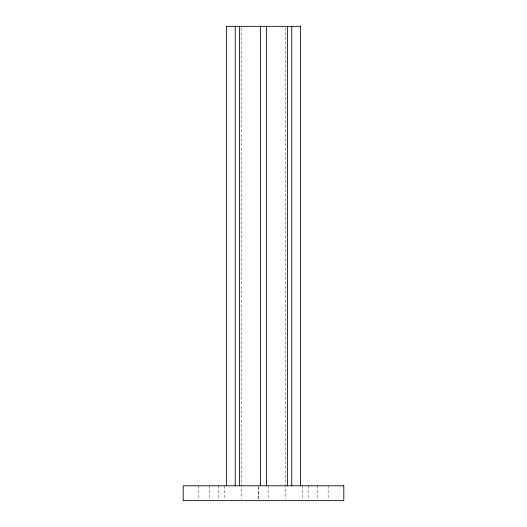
<?xml version="1.0" encoding="UTF-8"?>
<svg xmlns="http://www.w3.org/2000/svg" width="527" height="527" viewBox="0 0 527 527"><rect width="100%" height="100%" fill="white"/><g stroke="black" fill="none" stroke-linecap="round" stroke-linejoin="round"><path stroke-width="0.4" stroke-dasharray="2.63 1.98" d="M328.15 485.782L328.15 499.082M317.801 485.782L317.801 499.082M308.526 485.782L308.526 499.082M302.584 485.782L302.584 499.082M285.759 27.997L285.759 499.003M268.665 485.782L268.704 499.082M241.241 27.997L241.241 499.003M224.416 485.782L224.416 499.082M218.474 485.782L218.474 499.082M209.232 485.782L209.232 499.082M198.824 485.782L198.824 499.082M258.335 499.082L258.335 485.782L258.296 499.082"/><path stroke-width="0.79" d="M226.353 26.35L300.647 26.35M300.528 26.35L300.482 485.782M291.754 26.35L291.754 485.782M287.544 26.35L287.544 485.782M266.471 26.35L266.471 485.782M260.529 26.35L260.529 485.782M239.436 26.35L239.436 485.782M235.22 26.35L235.22 485.782M226.518 26.35L226.472 485.782M343.788 485.782L183.212 485.782L183.212 500.65L343.788 500.65L343.788 485.782"/></g></svg>
